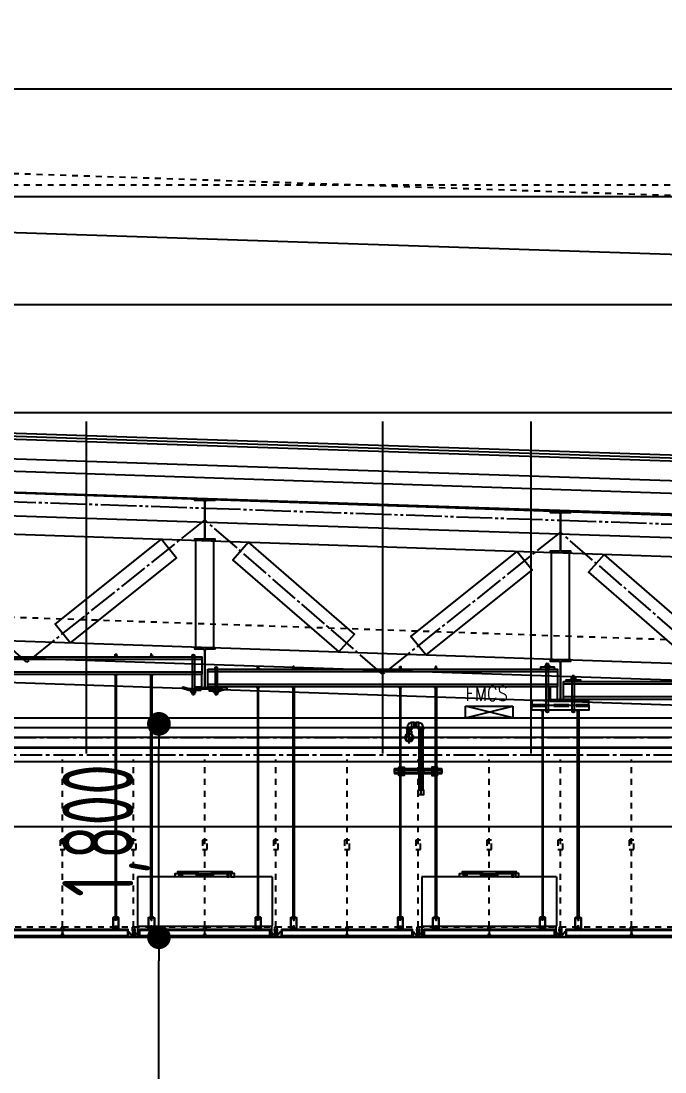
# Model space of a CAD drawing. Header units: millimetres. Extents: x -192235 to 515711, y 45168 to 947868.
# Drawn here: x 179450 to 184882, y 470063 to 478929 of the extents above; entities that cross this region are included whole.
import ezdxf
from ezdxf.enums import TextEntityAlignment as Align

# ---------------------------------------------------------------- set-up
doc = ezdxf.new("R2010")
doc.units = ezdxf.units.MM
doc.header["$LTSCALE"] = 1000
doc.header["$PDMODE"] = 1
for name, pattern in [('CENTER2', [1.125, 0.75, -0.125, 0.125, -0.125]), ('HIDDEN', [0.375, 0.25, -0.125]), ('HIDDEN2', [4.7625, 3.175, -1.5875]), ('TPH12-SEC-@20-1$0$CENTERK0', [0.65, 0.5, -0.05, 0.05, -0.05]), ('TPH12-SEC-@20-1$0$CENTERK5', [6.916, 6.667, -0.083, 0.083, -0.083]), ('TPH12-SEC-@20-1$0$DOTK1', [0.1, 0.05, -0.05]), ('TPH12-SEC-@20-1$0$PHANTOMK1', [1.415, 1, -0.083, 0.083, -0.083, 0.083, -0.083]), ('YCD-Xfa-Sec-24$0$HIDDEN', [0.375, 0.25, -0.125]), ('YCD-Xfa-Sec-24$0$HIDDEN2', [0.1875, 0.125, -0.0625])]:
    doc.linetypes.add(name, pattern=pattern)
for name, color, linetype in [('FS-LINE', 10, 'Continuous'), ('TPH12-SEC-@20-1$0$$FFU', 252, 'TPH12-SEC-@20-1$0$DOTK1'), ('TPH12-SEC-@20-1$0$H-SIN', 252, 'TPH12-SEC-@20-1$0$CENTERK5'), ('TPH12-SEC-@20-1$0$MEJI', 252, 'Continuous'), ('TPH12-SEC-@20-1$0$SIAGE1', 252, 'Continuous'), ('TPH12-SEC-@20-1$0$SIN-M', 252, 'Continuous'), ('TPH12-SEC-@20-1$0$STEEL2', 252, 'Continuous'), ('TPH12-SEC-@20-1$0$STEEL3', 252, 'Continuous'), ('TPH12-SEC-@20-1$0$SUGATA3', 252, 'Continuous'), ('TPH12-SEC-@20-1$0$SUGATAD', 252, 'TPH12-SEC-@20-1$0$DOTK1'), ('YCD-Xfa-Sec-24$0$A-C-Ceil-Hand_3-8', 2, 'Continuous'), ('YCD-Xfa-Sec-24$0$A-C-Ceiling Grid', 15, 'Continuous'), ('YCD-Xfa-Sec-24$0$Ceil-Sup-150', 3, 'Continuous'), ('YCD-Xfa-Sec-24$0$Ceil-Sup-P1001', 3, 'Continuous'), ('YCD-Xfa-Sec-24$0$FFU', 145, 'Continuous'), ('YFM1P-短$0$14P5-CSH-3-402-B$0$SH-TEXT', 4, 'Continuous'), ('YFM1P-短$0$M-FOUN', 252, 'Continuous'), ('YFM1P-短$0$M-HVAC-CMDUCT', 150, 'Continuous')]:
    doc.layers.add(name, color=color, linetype=linetype)
doc.styles.add('TPH12-SEC-@20-1$0$dim-txt', font='isocp.shx', dxfattribs={"width": 0.7, "bigfont": 'chineset.shx'})
doc.styles.add('YFM1P-短$0$14P5-CSH-3-402-B$0$AA-TXT', font='simplex.shx', dxfattribs={"width": 0.8, "bigfont": 'CHINA.shx'})
doc.dimstyles.new('TPH12-SEC-@20-1$0$ARCH-dim-2000', dxfattribs={"dimscale": 2000, "dimtxt": 0.3, "dimasz": 0.1, "dimexe": 0.1, "dimexo": 0.1, "dimgap": 0.05, "dimtad": 1, "dimdec": 0, "dimrnd": 0.1, "dimdsep": 46, "dimlunit": 6, "dimtxsty": 'TPH12-SEC-@20-1$0$dim-txt', "dimblk": 'TPH12-SEC-@20-1$0$_Dot', "dimblk1": 'TPH12-SEC-@20-1$0$_Origin', "dimblk2": 'TPH12-SEC-@20-1$0$_Origin', "dimcen": 2, "dimclrd": 256, "dimclre": 256, "dimclrt": 256, "dimadec": 0, "dimazin": 0, "dimtfac": 1, "dimtdec": 1, "dimtix": 1, "dimtmove": 2, "dimatfit": 3, "dimldrblk": 'TPH12-SEC-@20-1$0$_Origin', "dimfxl": 1, "dimtvp": 1, "dimtolj": 1, "dimarcsym": 0})

# ---------------------------------------------------------------- blocks, each defined once
blk = doc.blocks.new('TPH12-SEC-@20-1$0$_Dot')
at = {"color": 0, "linetype": 'ByBlock', "lineweight": -2}
blk.add_line((-0.5, 0), (-1, 0), dxfattribs=at)
at = {"color": 0, "linetype": 'ByBlock', "const_width": 0.5}
blk.add_lwpolyline([(-0.25, 0, 1), (0.25, 0, 1)], format="xyb", close=True, dxfattribs=at)
blk = doc.blocks.new('*D908')
at = {"layer": 'DEFPOINTS', "color": 0, "transparency": 16777216}
for p in [(180613.4, 471200), (180613.4, 471200), (180613.4, 466700)]:
    blk.add_point(p, dxfattribs=at)
at = {"layer": 'TPH12-SEC-@20-1$0$SIN-M', "lineweight": -2, "transparency": 16777216}
blk.add_line((180613.4, 466900), (180613.4, 471000), dxfattribs=at)
at = {"layer": 'TPH12-SEC-@20-1$0$SIN-M', "lineweight": -2, "transparency": 16777216, "xscale": 200, "yscale": 200, "zscale": 200}
for p, rotation in [((180613.4, 471200), 90), ((180613.4, 466700), 270)]:
    blk.add_blockref('TPH12-SEC-@20-1$0$_Dot', p, dxfattribs=dict(at, rotation=rotation))
at = {"layer": 'TPH12-SEC-@20-1$0$SIN-M', "transparency": 16777216, "insert": (180168.4, 468950), "char_height": 600, "attachment_point": 5, "rotation": 90, "style": 'TPH12-SEC-@20-1$0$dim-txt'}
blk.add_mtext('\\A1;4,500', dxfattribs=at)
blk = doc.blocks.new('TPH12-SEC-@20-1$0$_Origin')
at = {"color": 0, "linetype": 'ByBlock', "lineweight": -2}
blk.add_line((0, 0), (-1, 0), dxfattribs=at)
blk.add_circle((0, 0), 0.5, dxfattribs=at)
blk = doc.blocks.new('*D909')
at = {"layer": 'DEFPOINTS', "color": 0, "transparency": 16777216}
for p in [(180613.4, 473000), (180613.4, 473000), (180613.4, 471200)]:
    blk.add_point(p, dxfattribs=at)
at = {"layer": 'TPH12-SEC-@20-1$0$SIN-M', "lineweight": -2, "transparency": 16777216}
blk.add_line((180613.4, 471400), (180613.4, 472800), dxfattribs=at)
at = {"layer": 'TPH12-SEC-@20-1$0$SIN-M', "lineweight": -2, "transparency": 16777216, "xscale": 200, "yscale": 200, "zscale": 200}
for p, rotation in [((180613.4, 473000), 90), ((180613.4, 471200), 270)]:
    blk.add_blockref('TPH12-SEC-@20-1$0$_Dot', p, dxfattribs=dict(at, rotation=rotation))
at = {"layer": 'TPH12-SEC-@20-1$0$SIN-M', "transparency": 16777216, "insert": (180168.4, 472100), "char_height": 600, "attachment_point": 5, "rotation": 90, "style": 'TPH12-SEC-@20-1$0$dim-txt'}
blk.add_mtext('\\A1;1,800', dxfattribs=at)
blk = doc.blocks.new('YFM1P-短')
at = {"layer": 'YFM1P-短$0$M-FOUN'}
blk.add_line((190000, 473050), (100000, 473050), dxfattribs=at)
at = {"layer": 'YFM1P-短$0$M-FOUN', "color": 4}
for p, q in [((100000, 472885), (190000, 472885)), ((100000, 472130), (190000, 472130))]:
    blk.add_line(p, q, dxfattribs=at)
at = {"layer": 'YFM1P-短$0$M-FOUN', "color": 1}
blk.add_line((190000, 471200), (100000, 471200), dxfattribs=at)
at = {"layer": 'YFM1P-短$0$M-HVAC-CMDUCT'}
for p, q in [((106800, 473150, 0), (106400, 473150, 0)), ((106400, 473150, 0), (106400, 473050, 0)), ((106400, 473050, 0), (106800, 473150, 0)), ((106800, 473050, 0), (106400, 473150, 0)), ((106800, 473050, 0), (106800, 473150, 0)), ((106400, 473050, 0), (106800, 473050, 0))]:
    blk.add_line(p, q, dxfattribs=at)
at = {"layer": 'YFM1P-短$0$14P5-CSH-3-402-B$0$SH-TEXT', "color": 4, "style": 'YFM1P-短$0$14P5-CSH-3-402-B$0$AA-TXT', "text_generation_flag": 2, "width": 0.8}
blk.add_text('FMCS', height=125, dxfattribs=at).set_placement((106621.5, 473255.6, 0), align=Align.MIDDLE_CENTER)
blk = doc.blocks.new('YCD-Xfa-Sec-24$0$Cap-4')
for p, q in [((1.76, 0), (-1.76, 0)), ((-1.9, -1.31), (-1.9, -0.18)), ((-1.9, -1.31), (-1.9, -0.18)), ((1.76, -1.49), (-1.76, -1.49)), ((1.76, -1.49), (-1.76, -1.49)), ((-1.39, -0.05), (-1.75, -0.05)), ((-1.39, -0.05), (-1.75, -0.05)), ((-1.39, -1.44), (-1.75, -1.44)), ((-1.39, -1.44), (-1.75, -1.44)), ((-1.02, -1.31), (-1.02, -0.18)), ((-1.02, -1.31), (-1.02, -0.18)), ((-0.95, -1.49), (-0.95, -3.09)), ((-0.95, -3.09), (-0.82, -3.22)), ((0.82, -3.22), (-0.82, -3.22)), ((0.53, -0.05), (-0.53, -0.05)), ((0.53, -0.05), (-0.53, -0.05)), ((0.53, -1.44), (-0.53, -1.44)), ((0.53, -1.44), (-0.53, -1.44)), ((0.82, -3.22), (0.95, -3.09)), ((0.95, -1.49), (0.95, -3.09)), ((1.02, -1.31), (1.02, -0.18)), ((1.02, -1.31), (1.02, -0.18)), ((1.39, -0.05), (1.75, -0.05)), ((1.39, -0.05), (1.75, -0.05)), ((1.39, -1.44), (1.75, -1.44)), ((1.39, -1.44), (1.75, -1.44)), ((1.9, -1.31), (1.9, -0.18)), ((1.9, -1.31), (1.9, -0.18))]:
    blk.add_line(p, q)
for centre, radius, start, end in [((-1.6, -0.27), 0.316, 120.56811, 163.207), ((-1.6, -0.27), 0.316, 120.56811, 163.207), ((-1.64, -0.33), 0.303, 111.89653, 149.5654), ((-1.64, -0.33), 0.303, 111.89653, 149.5654), ((-1.64, -1.16), 0.303, 210.4346, 248.10347), ((-1.64, -1.16), 0.303, 210.4346, 248.10347), ((-1.6, -1.22), 0.316, 196.793, 239.43189), ((-1.6, -1.22), 0.316, 196.793, 239.43189), ((-1.6, -1.26), 1.23, 61.78852, 80.11234), ((-1.6, -1.26), 1.23, 61.78852, 80.11234), ((-1.6, -0.23), 1.23, 279.88766, 298.21148), ((-1.6, -0.23), 1.23, 279.88766, 298.21148), ((-0.43, -1.46), 1.41, 94.15324, 114.87611), ((-0.43, -1.46), 1.41, 94.15324, 114.87611), ((-0.43, -0.03), 1.41, 245.12389, 265.84676), ((-0.43, -0.03), 1.41, 245.12389, 265.84676), ((0.43, -1.46), 1.41, 65.12389, 85.84676), ((0.43, -1.46), 1.41, 65.12389, 85.84676), ((0.43, -0.03), 1.41, 274.15324, 294.87611), ((0.43, -0.03), 1.41, 274.15324, 294.87611), ((1.6, -1.26), 1.23, 99.88766, 118.21148), ((1.6, -1.26), 1.23, 99.88766, 118.21148), ((1.6, -0.23), 1.23, 241.78852, 260.11234), ((1.6, -0.23), 1.23, 241.78852, 260.11234), ((1.64, -0.33), 0.303, 30.4346, 68.10347), ((1.64, -0.33), 0.303, 30.4346, 68.10347), ((1.64, -1.16), 0.303, 291.89653, 329.5654), ((1.64, -1.16), 0.303, 291.89653, 329.5654), ((1.6, -0.27), 0.316, 16.793, 59.43189), ((1.6, -0.27), 0.316, 16.793, 59.43189), ((1.6, -1.22), 0.316, 300.56811, 343.207), ((1.6, -1.22), 0.316, 300.56811, 343.207)]:
    blk.add_arc(centre, radius, start, end)
blk = doc.blocks.new('YCD-Xfa-Sec-24$0$cg-1')
blk.add_lwpolyline([(0, 68), (0, 0), (1100, 0), (1100, 2.8), (0, 2.8), (0, 15.2), (1100, 15.2), (1100, 55.7), (0, 55.7), (0, 68), (1100, 68), (1100, 0)])
blk = doc.blocks.new('YCD-Xfa-Sec-24$0$Ceil-4T')
for p, q in [((0.45, 5.1), (0, 5.1)), ((0, 5.1), (0, 0)), ((2.2, 0.33), (0, 0.33)), ((0, 0.25), (2.2, 0.25)), ((2.2, 0), (0, 0)), ((0.45, 4.8), (0.45, 5.1)), ((0.45, 4.8), (0.45, 0.33)), ((0.45, 4.8), (1.05, 4.8)), ((0.6, 0.33), (2.2, 0.33)), ((1.05, 4.8), (3, 2.05)), ((3, 2.05), (3.95, 2.05)), ((3.95, 1.55), (3.75, 0.88)), ((3.75, 0.88), (3.95, 0.88)), ((3.75, 0.88), (3.75, 0.25)), ((3.95, 4.8), (3.95, 0.3)), ((3.95, 0.88), (3.95, 1.55)), ((3.95, 0.88), (3.95, 0.45)), ((4.3, 5.1), (4.25, 5.1)), ((5.75, 5.1), (5.7, 5.1)), ((6.05, 4.8), (6.05, 0.3)), ((7, 2.05), (6.05, 2.05)), ((6.05, 1.55), (6.25, 0.88)), ((6.05, 0.88), (6.05, 1.55)), ((6.25, 0.88), (6.05, 0.88)), ((6.05, 0.88), (6.05, 0.45)), ((6.25, 0.88), (6.25, 0.25)), ((8.95, 4.8), (7, 2.05)), ((7.8, 0.33), (10, 0.33)), ((10, 0.25), (7.8, 0.25)), ((10, 0), (7.8, 0)), ((9.55, 4.8), (8.95, 4.8)), ((9.55, 5.1), (10, 5.1)), ((9.55, 4.8), (9.55, 5.1)), ((9.55, 4.8), (9.55, 0.28)), ((10, 5.1), (10, 0))]:
    blk.add_line(p, q)
for points in [[(5.58, 0.1), (5.54, 0.1, -0.414214), (5.5, 0.14), (5.5, 0.58, -0.414214), (5.52, 0.6), (5.82, 0.6, 0.414214), (5.84, 0.62), (5.84, 1.2, 0.414214), (5.74, 1.3), (4.26, 1.3, 0.414214), (4.16, 1.2), (4.16, 0.62, 0.414214), (4.18, 0.6), (4.48, 0.6, -0.414214), (4.5, 0.58), (4.5, 0.14, -0.414214), (4.46, 0.1), (4.42, 0.1, 0.414214), (4.4, 0.08), (4.4, 0.04, -0.414214), (4.36, 0), (2.24, 0, -0.414214), (2.2, 0.04), (2.2, 0.25), (2.2, 0.28, -0.414214), (2.25, 0.33), (2.27, 0.33, -0.414214), (2.32, 0.28), (2.32, 0.27, 0.414214), (2.34, 0.25), (3.87, 0.25, 0.414214), (3.97, 0.35), (3.97, 1.48, -0.414214), (3.99, 1.5), (4.2, 1.5, 0.414214), (4.3, 1.6), (4.3, 5.4, 0.414214), (4.2, 5.5), (3.96, 5.5, -0.414214), (3.94, 5.52), (3.94, 6.76, -0.414214), (3.98, 6.8), (4.46, 6.8, -0.414214), (4.5, 6.76), (4.5, 6.42, -0.414214), (4.48, 6.4), (4.18, 6.4, 0.414214), (4.16, 6.38), (4.16, 5.8, 0.414214), (4.26, 5.7), (5.74, 5.7, 0.414214), (5.84, 5.8), (5.84, 6.38, 0.414214), (5.82, 6.4), (5.52, 6.4, -0.414214), (5.5, 6.42), (5.5, 6.76, -0.414214), (5.54, 6.8), (6.02, 6.8, -0.414214), (6.06, 6.76), (6.06, 5.52, -0.414214), (6.04, 5.5), (5.8, 5.5, 0.414214), (5.7, 5.4), (5.7, 1.6, 0.414214), (5.8, 1.5), (6.01, 1.5, -0.414214), (6.03, 1.48), (6.03, 0.35, 0.414214), (6.13, 0.25), (7.66, 0.25, 0.414214), (7.68, 0.27), (7.68, 0.28, -0.414214), (7.73, 0.33), (7.75, 0.33, -0.414214), (7.8, 0.28), (7.8, 0.25), (7.8, 0.04, -0.414214), (7.76, 0), (5.64, 0, -0.414214), (5.6, 0.04), (5.6, 0.08, 0.414214)], [(4.52, 5.5, 0.414214), (4.42, 5.4), (4.42, 5.2, 0.414214), (4.52, 5.1), (5.48, 5.1, 0.414214), (5.58, 5.2), (5.58, 5.4, 0.414214), (5.48, 5.5)], [(5.58, 3.24, -0.684718), (5.41, 3.17, 0.441058), (4.59, 3.17, -0.684718), (4.42, 3.24), (4.42, 4.38), (4.42, 4.8, -0.414214), (4.52, 4.9), (5.48, 4.9, -0.414214), (5.58, 4.8), (5.58, 4.38)], [(5, 1.5), (5.48, 1.5, 0.414214), (5.58, 1.6), (5.58, 2.36, 0.684718), (5.41, 2.43, -0.441058), (4.59, 2.43, 0.684718), (4.42, 2.36), (4.42, 1.6, 0.414214), (4.52, 1.5)]]:
    blk.add_lwpolyline(points, format="xyb", close=True)
blk.add_circle((5, 2.8), 0.375)
for centre, radius, start, end in [((3.75, 0.45), 0.2, 270, 0), ((4.25, 4.8), 0.3, 90, 180), ((5.75, 4.8), 0.3, 0, 90), ((6.25, 0.45), 0.2, 180, 270)]:
    blk.add_arc(centre, radius, start, end)
for p in [(2.2, 0), (2.2, 0), (2.2, 0), (2.2, 0), (2.2, 0), (2.2, 0), (2.2, 0), (2.2, 0), (2.2, 0), (2.2, 0), (2.2, 0), (2.2, 0), (2.2, 0), (2.2, 0), (2.2, 0), (2.2, 0), (2.2, 0), (3.95, 0.35), (3.97, 0.41), (4.16, 0.64), (4.54, 5.1), (4.56, 4.9), (4.58, 5.1), (5.84, 0.65), (5.85, 0.67), (6.03, 0.41), (6.05, 0.35), (7.8, 0)]:
    blk.add_point(p)
blk = doc.blocks.new('YCD-Xfa-Sec-24$0$FFU-120x120x55')
for p, q in [((-56.8, 50.8), (-56.8, 9)), ((56.8, 50.8), (-56.8, 50.8)), ((56.8, 50.8), (56.8, 9)), ((-56.8, 9), (56.8, 9)), ((-56.5, 0), (-56.5, 9)), ((56.5, 0), (56.5, 9)), ((-56.5, 0), (56.5, 0))]:
    blk.add_line(p, q)
for points in [[(-22.03, 50.8), (-25, 50.8), (-25, 53.5), (-22.03, 53.5), (-22.03, 51.04)], [(-19, 50.8), (-20.35, 50.8), (-20.35, 53.5), (-19, 53.5), (-19, 51.04)], [(19, 50.8), (20.35, 50.8), (20.35, 53.5), (19, 53.5), (19, 50.95)], [(22.03, 50.8), (25, 50.8), (25, 53.5), (22.03, 53.5), (22.03, 50.95)], [(-7, 51.8), (-7, 52.7), (7, 52.7), (7, 51.8)]]:
    blk.add_lwpolyline(points, close=True)
for points in [[(-7, 54.87, 0.414214), (-7.13, 55), (-23, 55), (-23, 53.5), (-7.13, 53.5, 0.414214), (-7, 53.63)], [(6.87, 53.49, 0.396463), (7, 53.63), (7, 54.87, 0.414214), (6.87, 55), (-6.87, 55, 0.414214), (-7, 54.87), (-7, 53.63, 0.396539), (-6.87, 53.49, 0.029282)], [(7.13, 53.5), (23, 53.5), (23, 55), (7.13, 55, 0.414214), (7, 54.87), (7, 53.63, 0.414214)]]:
    blk.add_lwpolyline(points, format="xyb", close=True)
blk = doc.blocks.new('YCD-Xfa-Sec-24$0$Cap-3')
for p, q in [((-8, 2.8), (-11, 2)), ((-11, 2), (-11, 0)), ((-11, 2), (11, 2)), ((-11, 0), (11, 0)), ((-8, 9.2), (-8, 2.8)), ((0, 10), (-6, 10)), ((-4, 9.2), (-4, 2.8)), ((6, 10), (0, 10)), ((4, 2.8), (4, 9.2)), ((8, 9.2), (8, 2.8)), ((8, 2.8), (11, 2)), ((11, 2), (11, 0))]:
    blk.add_line(p, q)
for centre, radius, start, end in [((-6, 7.1), 2.9, 46.39718, 133.60282), ((-6, 4.9), 2.9, 226.39718, 313.60282), ((0, -0.4), 10.4, 67.38014, 112.61986), ((0, 12.4), 10.4, 247.38014, 292.61986), ((6, 7.1), 2.9, 46.39718, 133.60282), ((6, 4.9), 2.9, 226.39718, 313.60282)]:
    blk.add_arc(centre, radius, start, end)
blk = doc.blocks.new('YCD-Xfa-Sec-24')
at = {"layer": 'YCD-Xfa-Sec-24$0$A-C-Ceil-Hand_3-8', "elevation": 0}
for points in [[(529445.2, 403588.3), (529454.8, 403588.3), (529454.8, 403576.3), (529445.2, 403576.3)], [(529754.8, 403588.3), (529745.2, 403588.3), (529745.2, 403576.3), (529754.8, 403576.3)], [(527045.2, 403483.4), (527054.8, 403483.4), (527054.8, 403471.4), (527045.2, 403471.4)], [(527354.8, 403483.4), (527345.2, 403483.4), (527345.2, 403471.4), (527354.8, 403471.4)], [(528245.2, 403483.4), (528254.8, 403483.4), (528254.8, 403471.4), (528245.2, 403471.4)], [(528554.8, 403483.4), (528545.2, 403483.4), (528545.2, 403471.4), (528554.8, 403471.4)], [(529445.2, 401378), (529454.8, 401378), (529454.8, 403406.3), (529445.2, 403406.3)], [(529754.8, 401378), (529745.2, 401378), (529745.2, 403406.3), (529754.8, 403406.3)], [(527045.2, 401378), (527054.8, 401378), (527054.8, 403301.4), (527045.2, 403301.4)], [(527354.8, 401378), (527345.2, 401378), (527345.2, 403301.4), (527354.8, 403301.4)], [(528245.2, 401378), (528254.8, 401378), (528254.8, 403301.4), (528245.2, 403301.4)], [(528554.8, 401378), (528545.2, 401378), (528545.2, 403301.4), (528554.8, 403301.4)], [(525845.2, 401378), (525854.8, 401378), (525854.8, 403105), (525845.2, 403105)], [(526154.8, 401378), (526145.2, 401378), (526145.2, 403105), (526154.8, 403105)], [(525854.8, 401343), (525845.2, 401343), (525845.2, 401355), (525854.8, 401355)], [(525854.8, 401281), (525845.2, 401281), (525845.2, 401293), (525854.8, 401293)], [(526145.2, 401343), (526154.8, 401343), (526154.8, 401355), (526145.2, 401355)], [(526145.2, 401281), (526154.8, 401281), (526154.8, 401293), (526145.2, 401293)], [(527054.8, 401343), (527045.2, 401343), (527045.2, 401355), (527054.8, 401355)], [(527054.8, 401281), (527045.2, 401281), (527045.2, 401293), (527054.8, 401293)], [(527345.2, 401343), (527354.8, 401343), (527354.8, 401355), (527345.2, 401355)], [(527345.2, 401281), (527354.8, 401281), (527354.8, 401293), (527345.2, 401293)], [(528254.8, 401343), (528245.2, 401343), (528245.2, 401355), (528254.8, 401355)], [(528254.8, 401281), (528245.2, 401281), (528245.2, 401293), (528254.8, 401293)], [(528545.2, 401343), (528554.8, 401343), (528554.8, 401355), (528545.2, 401355)], [(528545.2, 401281), (528554.8, 401281), (528554.8, 401293), (528545.2, 401293)], [(529454.8, 401343), (529445.2, 401343), (529445.2, 401355), (529454.8, 401355)], [(529454.8, 401281), (529445.2, 401281), (529445.2, 401293), (529454.8, 401293)], [(529745.2, 401343), (529754.8, 401343), (529754.8, 401355), (529745.2, 401355)], [(529745.2, 401281), (529754.8, 401281), (529754.8, 401293), (529745.2, 401293)]]:
    blk.add_lwpolyline(points, close=True, dxfattribs=at)
for points in [[(525825, 401363), (525825, 401273, 0.414214), (525830, 401268), (525870, 401268, 0.414214), (525875, 401273), (525875, 401363, 0.414214), (525870, 401368), (525830, 401368, 0.414214)], [(525828, 401363), (525828, 401273, 0.414214), (525830, 401271), (525870, 401271, 0.414214), (525872, 401273), (525872, 401363, 0.414214), (525870, 401365), (525830, 401365, 0.414214)], [(526175, 401363), (526175, 401273, -0.414214), (526170, 401268), (526130, 401268, -0.414214), (526125, 401273), (526125, 401363, -0.414214), (526130, 401368), (526170, 401368, -0.414214)], [(526172, 401363), (526172, 401273, -0.414214), (526170, 401271), (526130, 401271, -0.414214), (526128, 401273), (526128, 401363, -0.414214), (526130, 401365), (526170, 401365, -0.414214)], [(527025, 401363), (527025, 401273, 0.414214), (527030, 401268), (527070, 401268, 0.414214), (527075, 401273), (527075, 401363, 0.414214), (527070, 401368), (527030, 401368, 0.414214)], [(527028, 401363), (527028, 401273, 0.414214), (527030, 401271), (527070, 401271, 0.414214), (527072, 401273), (527072, 401363, 0.414214), (527070, 401365), (527030, 401365, 0.414214)], [(527375, 401363), (527375, 401273, -0.414214), (527370, 401268), (527330, 401268, -0.414214), (527325, 401273), (527325, 401363, -0.414214), (527330, 401368), (527370, 401368, -0.414214)], [(527372, 401363), (527372, 401273, -0.414214), (527370, 401271), (527330, 401271, -0.414214), (527328, 401273), (527328, 401363, -0.414214), (527330, 401365), (527370, 401365, -0.414214)], [(528225, 401363), (528225, 401273, 0.414214), (528230, 401268), (528270, 401268, 0.414214), (528275, 401273), (528275, 401363, 0.414214), (528270, 401368), (528230, 401368, 0.414214)], [(528228, 401363), (528228, 401273, 0.414214), (528230, 401271), (528270, 401271, 0.414214), (528272, 401273), (528272, 401363, 0.414214), (528270, 401365), (528230, 401365, 0.414214)], [(528575, 401363), (528575, 401273, -0.414214), (528570, 401268), (528530, 401268, -0.414214), (528525, 401273), (528525, 401363, -0.414214), (528530, 401368), (528570, 401368, -0.414214)], [(528572, 401363), (528572, 401273, -0.414214), (528570, 401271), (528530, 401271, -0.414214), (528528, 401273), (528528, 401363, -0.414214), (528530, 401365), (528570, 401365, -0.414214)], [(529425, 401363), (529425, 401273, 0.414214), (529430, 401268), (529470, 401268, 0.414214), (529475, 401273), (529475, 401363, 0.414214), (529470, 401368), (529430, 401368, 0.414214)], [(529428, 401363), (529428, 401273, 0.414214), (529430, 401271), (529470, 401271, 0.414214), (529472, 401273), (529472, 401363, 0.414214), (529470, 401365), (529430, 401365, 0.414214)], [(529775, 401363), (529775, 401273, -0.414214), (529770, 401268), (529730, 401268, -0.414214), (529725, 401273), (529725, 401363, -0.414214), (529730, 401368), (529770, 401368, -0.414214)], [(529772, 401363), (529772, 401273, -0.414214), (529770, 401271), (529730, 401271, -0.414214), (529728, 401273), (529728, 401363, -0.414214), (529730, 401365), (529770, 401365, -0.414214)]]:
    blk.add_lwpolyline(points, format="xyb", close=True, dxfattribs=at)
at = {"layer": 'YCD-Xfa-Sec-24$0$Ceil-Sup-150'}
for p, q in [((529087, 403575.9), (529087, 403296.4)), ((529106.1, 403575.9), (529106.1, 403296.4)), ((526099.5, 403105.5), (526099.5, 403461.4)), ((526118.6, 403105.5), (526118.6, 403461.4)), ((528894, 403471), (528894, 403294.4)), ((528913, 403471), (528913, 403294.4)), ((525881.5, 403105.5), (525881.5, 403356.6)), ((525900.5, 403105.5), (525900.5, 403356.6))]:
    blk.add_line(p, q, dxfattribs=at)
for points in [[(531975, 403566.3), (529025, 403566.3), (529025, 403416.3), (531975, 403416.3)], [(531975, 403546.3), (529025, 403546.3), (529025, 403436.3), (531975, 403436.3)], [(528975, 403461.4), (526025, 403461.4), (526025, 403311.4), (528975, 403311.4)], [(528975, 403441.4), (526025, 403441.4), (526025, 403331.4), (528975, 403331.4)], [(526169, 403461.4), (526049, 403461.4), (526049, 403477.4), (526169, 403477.4)], [(529025, 403416.3), (529087, 403416.3), (529087, 403311.4), (529025, 403311.4)], [(525975, 403356.6), (523025, 403356.6), (523025, 403206.6), (525975, 403206.6)], [(525975, 403336.6), (523025, 403336.6), (523025, 403226.6), (525975, 403226.6)], [(525831, 403356.6), (525951, 403356.6), (525951, 403372.6), (525831, 403372.6)], [(526087, 403206.6), (526025, 403206.6), (526025, 403311.4), (526087, 403311.4)]]:
    blk.add_lwpolyline(points, close=True, dxfattribs=at)
for points in [[(528877.4, 403278.4, -0.072199), (528864.3, 403280.3), (528811.4, 403296), (528816, 403311.4), (528868.8, 403295.7, 0.072199), (528877.4, 403294.4), (528963.5, 403294.4), (528963.5, 403278.4)], [(529122.6, 403280.4, 0.072199), (529135.7, 403282.3), (529188.6, 403298), (529184, 403313.4), (529131.2, 403297.7, -0.072199), (529122.6, 403296.4), (529036.5, 403296.4), (529036.5, 403280.4)]]:
    blk.add_lwpolyline(points, format="xyb", close=True, dxfattribs=at)
for centre, start, end in [((529096.5, 403575.9), 0, 180), ((528903.5, 403471), 0, 180), ((525891, 403105.5), 180, 0), ((526109, 403105.5), 180, 0)]:
    blk.add_arc(centre, 9.53, start, end, dxfattribs=at)
at = {"layer": 'YCD-Xfa-Sec-24$0$Ceil-Sup-150', "linetype": 'YCD-Xfa-Sec-24$0$HIDDEN', "ltscale": 0.01}
for centre, start, end in [((529096.5, 403575.9), 180, 0), ((528903.5, 403471), 180, 0), ((525891, 403105.5), 0, 180), ((526109, 403105.5), 0, 180)]:
    blk.add_arc(centre, 9.53, start, end, dxfattribs=at)
at = {"layer": 'YCD-Xfa-Sec-24$0$Ceil-Sup-P1001', "linetype": 'YCD-Xfa-Sec-24$0$HIDDEN2'}
for p, q in [((526241.4, 403163.4), (525758.6, 403163.4)), ((526241.4, 403149.1), (525758.6, 403149.1))]:
    blk.add_line(p, q, dxfattribs=at)
at = {"layer": 'YCD-Xfa-Sec-24$0$Ceil-Sup-P1001'}
for points in [[(526241.4, 403156.3), (525758.6, 403156.3), (525758.6, 403197.6), (526241.4, 403197.6)], [(526241.4, 403156.3), (525758.6, 403156.3), (525758.6, 403115), (526241.4, 403115)]]:
    blk.add_lwpolyline(points, close=True, dxfattribs=at)
at = {"layer": 'YCD-Xfa-Sec-24$0$A-C-Ceil-Hand_3-8'}
for p in [(529450, 403566.3), (527050, 403461.4), (528250, 403461.4), (525850, 401368, 0), (527050, 401368, 0), (528250, 401368, 0), (529450, 401368, 0), (525850, 401271, 0), (527050, 401271, 0), (528250, 401271, 0), (529450, 401271, 0)]:
    blk.add_blockref('YCD-Xfa-Sec-24$0$Cap-3', p, dxfattribs=at)
at = {"layer": 'YCD-Xfa-Sec-24$0$A-C-Ceil-Hand_3-8', "xscale": -1}
for p in [(529750, 403566.3), (527350, 403461.4), (528550, 403461.4), (526150, 401368, 0), (527350, 401368, 0), (528550, 401368, 0), (529750, 401368, 0), (526150, 401271, 0), (527350, 401271, 0), (528550, 401271, 0), (529750, 401271, 0)]:
    blk.add_blockref('YCD-Xfa-Sec-24$0$Cap-3', p, dxfattribs=at)
at = {"layer": 'YCD-Xfa-Sec-24$0$A-C-Ceil-Hand_3-8', "rotation": 180}
for p in [(529450, 403416.3), (527050, 403311.4), (528250, 403311.4), (525850, 403115), (525850, 401365, 0), (527050, 401365, 0), (528250, 401365, 0), (529450, 401365, 0)]:
    blk.add_blockref('YCD-Xfa-Sec-24$0$Cap-3', p, dxfattribs=at)
at = {"layer": 'YCD-Xfa-Sec-24$0$A-C-Ceil-Hand_3-8', "xscale": -1, "rotation": 180}
for p in [(529750, 403416.3), (527350, 403311.4), (528550, 403311.4), (526150, 403115), (526150, 401365, 0), (527350, 401365, 0), (528550, 401365, 0), (529750, 401365, 0)]:
    blk.add_blockref('YCD-Xfa-Sec-24$0$Cap-3', p, dxfattribs=at)
at = {"layer": 'YCD-Xfa-Sec-24$0$A-C-Ceiling Grid', "xscale": -1}
for p in [(525950, 401200, 0), (527150, 401200, 0), (528350, 401200, 0), (529550, 401200, 0), (530750, 401200, 0)]:
    blk.add_blockref('YCD-Xfa-Sec-24$0$cg-1', p, dxfattribs=at)
at = {"layer": 'YCD-Xfa-Sec-24$0$A-C-Ceiling Grid', "xscale": -10, "yscale": 10, "zscale": 10}
for p in [(526050, 401200, 0), (527250, 401200, 0), (528450, 401200, 0), (529650, 401200, 0)]:
    blk.add_blockref('YCD-Xfa-Sec-24$0$Ceil-4T', p, dxfattribs=at)
at = {"layer": 'YCD-Xfa-Sec-24$0$Ceil-Sup-150', "yscale": 10, "zscale": 10, "rotation": 180}
for p, xscale in [((526109, 403477.4), -10), ((525891, 403372.6), 10)]:
    blk.add_blockref('YCD-Xfa-Sec-24$0$Cap-4', p, dxfattribs=dict(at, xscale=xscale))
at = {"layer": 'YCD-Xfa-Sec-24$0$Ceil-Sup-150', "yscale": 10, "zscale": 10}
for p, xscale in [((528903.5, 403278.4), -10), ((529096.5, 403280.4), 10)]:
    blk.add_blockref('YCD-Xfa-Sec-24$0$Cap-4', p, dxfattribs=dict(at, xscale=xscale))
at = {"layer": 'YCD-Xfa-Sec-24$0$FFU', "xscale": -10, "yscale": 10, "zscale": 10}
for p in [(526599.6, 401202.5, 0), (528999.6, 401202.5, 0)]:
    blk.add_blockref('YCD-Xfa-Sec-24$0$FFU-120x120x55', p, dxfattribs=at)
blk = doc.blocks.new('FS-90-25A')
at = {"layer": 'FS-LINE'}
for points in [[(2.15, -1.6), (-2.15, -1.6), (-2.15, 0), (2.15, 0)], [(-2.21, -1.66), (-2.21, -5.96), (-3.81, -5.96), (-3.81, -1.66)]]:
    blk.add_lwpolyline(points, close=True, dxfattribs=at)
for radius in [0.54, 3.88]:
    blk.add_arc((-2.21, -1.6), radius, 270, 0, dxfattribs=at)
blk = doc.blocks.new('L30-SP-TD-50x25-rd48.41375')
at = {"layer": 'FS-LINE'}
h = blk.add_hatch(dxfattribs=at)
h.set_pattern_fill('ANSI31', color=1, scale=1.5, style=0)
h.set_pattern_definition([(45, (-11264.6674, 12496.2735), (-3.367596, 3.367596), [])])
edge = h.paths.add_edge_path()
edge.add_arc((-7687.5, 18898.41), 3.02, 90, 270)
edge.add_arc((-7687.5, 18896.91), 1.51, 270, 450)
edge.add_arc((-7687.5, 18899.92), 1.51, 90, 270, ccw=False)
for p, q in [((-7689.17, 18903.54), (-7689.17, 18905.54)), ((-7685.83, 18903.54), (-7685.83, 18905.54)), ((-7683.69, 18911.02), (-7681.31, 18911.02)), ((-7683.69, 18907.68), (-7681.31, 18907.68)), ((-7679.17, 18854.25), (-7679.17, 18905.54)), ((-7675.83, 18854.25), (-7675.83, 18905.54)), ((-7689.17, 18901.94), (-7689.47, 18901.3)), ((-7685.83, 18901.94), (-7685.53, 18901.3)), ((-7695, 18873.56), (-7695, 18866.56)), ((-7678.35, 18869.5), (-7678.35, 18870.63)), ((-7677.9, 18870.81), (-7678.3, 18870.81)), ((-7678.3, 18870.44), (-7677.9, 18870.44)), ((-7678.3, 18869.69), (-7677.9, 18869.69)), ((-7677.9, 18869.31), (-7678.3, 18869.31)), ((-7677.9, 18870.81), (-7677.85, 18870.91)), ((-7677.9, 18869.31), (-7677.85, 18869.21)), ((-7677.85, 18869.21), (-7677.85, 18870.91)), ((-7677.85, 18870.91), (-7677.75, 18870.91)), ((-7677.75, 18869.21), (-7677.85, 18869.21)), ((-7677.75, 18870.91), (-7677.75, 18869.21)), ((-7677.25, 18869.21), (-7677.25, 18870.91)), ((-7677.25, 18870.91), (-7677.15, 18870.91)), ((-7677.15, 18869.21), (-7677.25, 18869.21)), ((-7677.15, 18870.91), (-7677.15, 18869.21)), ((-7677.1, 18870.81), (-7677.15, 18870.91)), ((-7677.1, 18869.31), (-7677.15, 18869.21)), ((-7677.1, 18870.81), (-7676.7, 18870.81)), ((-7676.7, 18870.44), (-7677.1, 18870.44)), ((-7676.7, 18869.69), (-7677.1, 18869.69)), ((-7677.1, 18869.31), (-7676.7, 18869.31)), ((-7676.65, 18870.63), (-7676.65, 18869.5)), ((-7665, 18873.56), (-7665, 18866.56))]:
    blk.add_line(p, q, dxfattribs=at)
at = {"layer": 'FS-LINE', "color": 1, "linetype": 'CENTER2', "ltscale": 0.01}
blk.add_line((-7687.5, 18903.43), (-7687.5, 18905.54), dxfattribs=at)
at = {"layer": 'FS-LINE', "color": 1, "linetype": 'CENTER2', "ltscale": 0.05}
for p, q in [((-7687.5, 18893.4), (-7687.5, 18903.43)), ((-7692.52, 18898.41), (-7682.48, 18898.41))]:
    blk.add_line(p, q, dxfattribs=at)
at = {"layer": 'FS-LINE', "color": 1, "linetype": 'CENTER2', "ltscale": 0.1}
for p, q in [((-7683.69, 18909.35), (-7681.31, 18909.35)), ((-7677.5, 18850), (-7677.5, 18905.54))]:
    blk.add_line(p, q, dxfattribs=at)
at = {"layer": 'FS-LINE'}
for points in [[(-7689.65, 18901.94), (-7685.35, 18901.94), (-7685.35, 18903.54), (-7689.65, 18903.54)], [(-7677.75, 18871.61), (-7679.42, 18871.61), (-7679.42, 18868.51), (-7677.75, 18868.51)], [(-7677.75, 18871.61), (-7677.5, 18871.61), (-7677.5, 18868.51), (-7677.75, 18868.51)], [(-7677.5, 18871.61), (-7677.25, 18871.61), (-7677.25, 18868.51), (-7677.5, 18868.51)], [(-7677.25, 18871.61), (-7675.58, 18871.61), (-7675.58, 18868.51), (-7677.25, 18868.51)], [(-7679.65, 18850), (-7679.65, 18854.25), (-7675.35, 18854.25), (-7675.35, 18850)]]:
    blk.add_lwpolyline(points, close=True, dxfattribs=at)
for points in [[(-7687.5, 18901.43, 1), (-7687.5, 18898.41, -1), (-7687.5, 18895.4, -1)], [(-7692.7, 18872.46), (-7692.7, 18867.66, -1), (-7693.3, 18867.66), (-7693.3, 18872.46, -1)], [(-7667.3, 18872.46), (-7667.3, 18867.66, 1), (-7666.7, 18867.66), (-7666.7, 18872.46, 1)]]:
    blk.add_lwpolyline(points, format="xyb", close=True, dxfattribs=at)
for points in [[(-7700, 18868.95), (-7700, 18868), (-7660, 18868), (-7660, 18872.13), (-7700, 18872.13), (-7700, 18871.18), (-7660, 18871.18), (-7660, 18868.95), (-7700, 18868.95), (-7700, 18872.13)], [(-7694.15, 18873.56), (-7695.95, 18873.56), (-7695.95, 18866.56), (-7694.15, 18866.56), (-7694.15, 18873.56), (-7691.65, 18873.56), (-7691.65, 18866.56), (-7696.25, 18866.56), (-7696.25, 18873.56), (-7695.95, 18873.56)], [(-7678.35, 18870.46), (-7679.25, 18870.46), (-7679.35, 18870.36), (-7679.35, 18869.77), (-7679.25, 18869.67), (-7678.35, 18869.67)], [(-7665.85, 18873.56), (-7664.05, 18873.56), (-7664.05, 18866.56), (-7665.85, 18866.56), (-7665.85, 18873.56), (-7668.35, 18873.56), (-7668.35, 18866.56), (-7663.75, 18866.56), (-7663.75, 18873.56), (-7664.05, 18873.56)]]:
    blk.add_lwpolyline(points, dxfattribs=at)
for points in [[(-7692.65, 18872.13), (-7692.65, 18872.64, 1), (-7693.35, 18872.64), (-7693.35, 18872.13)], [(-7692.65, 18868), (-7692.65, 18867.49, -1), (-7693.35, 18867.49), (-7693.35, 18868)], [(-7667.35, 18872.13), (-7667.35, 18872.64, -1), (-7666.65, 18872.64), (-7666.65, 18872.13)], [(-7667.35, 18868), (-7667.35, 18867.49, 1), (-7666.65, 18867.49), (-7666.65, 18868)]]:
    blk.add_lwpolyline(points, format="xyb", dxfattribs=at)
at = {"layer": 'FS-LINE', "linetype": 'HIDDEN', "ltscale": 0.01}
for points in [[(-7679.17, 18871.61), (-7679.42, 18871.61), (-7679.42, 18868.51), (-7679.17, 18868.51)], [(-7675.83, 18871.61), (-7675.58, 18871.61), (-7675.58, 18868.51), (-7675.83, 18868.51)]]:
    blk.add_lwpolyline(points, close=True, dxfattribs=at)
at = {"layer": 'FS-LINE'}
for radius in [3.5, 3.02]:
    blk.add_circle((-7687.5, 18898.41), radius, dxfattribs=at)
at = {"layer": 'FS-LINE', "linetype": 'HIDDEN2', "ltscale": 0.01}
for centre in [(-7693, 18872.46), (-7693, 18867.66), (-7667, 18872.46), (-7667, 18867.66)]:
    blk.add_circle(centre, 0.3, dxfattribs=at)
at = {"layer": 'FS-LINE'}
for centre, radius, start, end in [((-7677.97, 18870.63), 0.377, 150.13717, 209.86283), ((-7676.92, 18870.06), 1.43, 164.81071, 195.18929), ((-7677.97, 18869.5), 0.377, 150.13717, 209.86283), ((-7678.23, 18870.63), 0.377, 330.13717, 29.86283), ((-7679.28, 18870.06), 1.43, 344.81071, 15.18929), ((-7678.23, 18869.5), 0.377, 330.13717, 29.86283), ((-7676.77, 18870.63), 0.377, 150.13717, 209.86283), ((-7675.72, 18870.06), 1.43, 164.81071, 195.18929), ((-7676.77, 18869.5), 0.377, 150.13717, 209.86283), ((-7677.03, 18870.63), 0.377, 330.13717, 29.86283), ((-7678.08, 18870.06), 1.43, 344.81071, 15.18929), ((-7677.03, 18869.5), 0.377, 330.13717, 29.86283)]:
    blk.add_arc(centre, radius, start, end, dxfattribs=at)
for p, rotation in [((-7687.5, 18905.54), 180), ((-7681.31, 18909.35), 90)]:
    blk.add_blockref('FS-90-25A', p, dxfattribs=dict(at, rotation=rotation))
blk = doc.blocks.new('SP-L30-25')
at = {"layer": 'FS-LINE'}
for p, q in [((159702.4, 472968.3), (187750, 472968.3)), ((187750, 472800), (159702.4, 472800))]:
    blk.add_line(p, q, dxfattribs=at)
at = {"layer": 'FS-LINE', "color": 1, "linetype": 'CENTER2', "ltscale": 0.25}
blk.add_line((159702.4, 472884.1), (187645.9, 472884.1), dxfattribs=at)
at = {"layer": 'FS-LINE', "xscale": 10, "yscale": 10, "zscale": 10}
blk.add_blockref('L30-SP-TD-50x25-rd48.41375', (259600, 283900), dxfattribs=at)
blk = doc.blocks.new('HP-L30-25')
at = {"layer": 'FS-LINE'}
for p, q in [((187300, 472794.3), (160000, 472794.3)), ((187300, 472680), (160000, 472680))]:
    blk.add_line(p, q, dxfattribs=at)
at = {"layer": 'FS-LINE', "color": 1, "linetype": 'CENTER2', "ltscale": 0.25}
blk.add_line((187222.8, 472737.1), (159618.6, 472737.1), dxfattribs=at)
blk = doc.blocks.new('TPH12-SEC-@20-1')
at = {"layer": 'DEFPOINTS'}
for p, q in [((192650, 476701.7), (145000, 478290)), ((190000, 474600), (145000, 476100)), ((190000, 474400), (145000, 475900)), ((180000, 475550), (180000, 472750)), ((182500, 475550), (182500, 472750)), ((183750, 475550), (183750, 472750)), ((190000, 473200), (145000, 474700))]:
    blk.add_line(p, q, dxfattribs=at)
at = {"layer": 'TPH12-SEC-@20-1$0$$FFU'}
for p, q in [((160356.8, 474550.1), (189656.8, 473550.1)), ((179800, 471285), (179800, 472700)), ((180400, 471285), (180400, 472700)), ((181000, 471285), (181000, 472700)), ((181600, 471285), (181600, 472700)), ((182200, 471285), (182200, 472700)), ((182800, 471285), (182800, 472700)), ((183400, 471285), (183400, 472700)), ((184000, 471285), (184000, 472700)), ((184600, 471285), (184600, 472700)), ((189650, 471285), (100350, 471285)), ((189650, 471200), (100350, 471200))]:
    blk.add_line(p, q, dxfattribs=at)
for points in [[(179820, 471940), (179820, 472020), (179820, 472020), (179780, 472020), (179780, 471940)], [(180420, 471940), (180420, 472020), (180420, 472020), (180380, 472020), (180380, 471940)], [(181020, 471940), (181020, 472020), (181020, 472020), (180980, 472020), (180980, 471940)], [(181620, 471940), (181620, 472020), (181620, 472020), (181580, 472020), (181580, 471940)], [(182220, 471940), (182220, 472020), (182220, 472020), (182180, 472020), (182180, 471940)], [(182820, 471940), (182820, 472020), (182820, 472020), (182780, 472020), (182780, 471940)], [(183420, 471940), (183420, 472020), (183420, 472020), (183380, 472020), (183380, 471940)], [(184020, 471940), (184020, 472020), (184020, 472020), (183980, 472020), (183980, 471940)], [(184620, 471940), (184620, 472020), (184620, 472020), (184580, 472020), (184580, 471940)], [(179789, 471203), (179767.5, 471203), (179767.5, 471200), (179832.5, 471200), (179832.5, 471203), (179811, 471203), (179811, 471222), (179801.5, 471222), (179801.5, 471263), (179811, 471263), (179811, 471285), (179789, 471285), (179789, 471263), (179798.5, 471263), (179798.5, 471222), (179789, 471222)], [(180389, 471203), (180367.5, 471203), (180367.5, 471200), (180432.5, 471200), (180432.5, 471203), (180411, 471203), (180411, 471222), (180401.5, 471222), (180401.5, 471263), (180411, 471263), (180411, 471285), (180389, 471285), (180389, 471263), (180398.5, 471263), (180398.5, 471222), (180389, 471222)], [(180989, 471203), (180967.5, 471203), (180967.5, 471200), (181032.5, 471200), (181032.5, 471203), (181011, 471203), (181011, 471222), (181001.5, 471222), (181001.5, 471263), (181011, 471263), (181011, 471285), (180989, 471285), (180989, 471263), (180998.5, 471263), (180998.5, 471222), (180989, 471222)], [(181589, 471203), (181567.5, 471203), (181567.5, 471200), (181632.5, 471200), (181632.5, 471203), (181611, 471203), (181611, 471222), (181601.5, 471222), (181601.5, 471263), (181611, 471263), (181611, 471285), (181589, 471285), (181589, 471263), (181598.5, 471263), (181598.5, 471222), (181589, 471222)], [(182189, 471203), (182167.5, 471203), (182167.5, 471200), (182232.5, 471200), (182232.5, 471203), (182211, 471203), (182211, 471222), (182201.5, 471222), (182201.5, 471263), (182211, 471263), (182211, 471285), (182189, 471285), (182189, 471263), (182198.5, 471263), (182198.5, 471222), (182189, 471222)], [(182789, 471203), (182767.5, 471203), (182767.5, 471200), (182832.5, 471200), (182832.5, 471203), (182811, 471203), (182811, 471222), (182801.5, 471222), (182801.5, 471263), (182811, 471263), (182811, 471285), (182789, 471285), (182789, 471263), (182798.5, 471263), (182798.5, 471222), (182789, 471222)], [(183389, 471203), (183367.5, 471203), (183367.5, 471200), (183432.5, 471200), (183432.5, 471203), (183411, 471203), (183411, 471222), (183401.5, 471222), (183401.5, 471263), (183411, 471263), (183411, 471285), (183389, 471285), (183389, 471263), (183398.5, 471263), (183398.5, 471222), (183389, 471222)], [(183989, 471203), (183967.5, 471203), (183967.5, 471200), (184032.5, 471200), (184032.5, 471203), (184011, 471203), (184011, 471222), (184001.5, 471222), (184001.5, 471263), (184011, 471263), (184011, 471285), (183989, 471285), (183989, 471263), (183998.5, 471263), (183998.5, 471222), (183989, 471222)], [(184589, 471203), (184567.5, 471203), (184567.5, 471200), (184632.5, 471200), (184632.5, 471203), (184611, 471203), (184611, 471222), (184601.5, 471222), (184601.5, 471263), (184611, 471263), (184611, 471285), (184589, 471285), (184589, 471263), (184598.5, 471263), (184598.5, 471222), (184589, 471222)]]:
    blk.add_lwpolyline(points, close=True, dxfattribs=at)
at = {"layer": 'TPH12-SEC-@20-1$0$H-SIN'}
blk.add_line((84160.9, 471200), (201769.6, 471200), dxfattribs=at)
at = {"layer": 'TPH12-SEC-@20-1$0$MEJI'}
for p, q in [((193850, 478355), (98300, 478355)), ((193850, 477445), (98300, 477445)), ((193850, 476535), (146950, 476535)), ((193850, 475625), (174250, 475625))]:
    blk.add_line(p, q, dxfattribs=at)
at = {"layer": 'TPH12-SEC-@20-1$0$SIAGE1'}
for p, q in [((145000, 476382.9), (190650, 474861.2)), ((145000, 476277.8), (190461.5, 474762.4))]:
    blk.add_line(p, q, dxfattribs=at)
at = {"layer": 'TPH12-SEC-@20-1$0$STEEL2'}
for points in [[(181087, 474895.2), (180913, 474895.2), (180913, 474886.2), (180984, 474886.2, -0.414214), (180997, 474873.2), (180997, 474571.2, -0.414214), (180984, 474558.2), (180913, 474558.2), (180913, 474549.2), (181087, 474549.2), (181087, 474558.2), (181016, 474558.2, -0.414214), (181003, 474571.2), (181003, 474873.2, -0.414214), (181016, 474886.2), (181087, 474886.2)], [(184087, 474792.8), (183913, 474792.8), (183913, 474783.8), (183984, 474783.8, -0.414214), (183997, 474770.8), (183997, 474468.8, -0.414214), (183984, 474455.8), (183913, 474455.8), (183913, 474446.8), (184087, 474446.8), (184087, 474455.8), (184016, 474455.8, -0.414214), (184003, 474468.8), (184003, 474770.8, -0.414214), (184016, 474783.8), (184087, 474783.8)], [(181087, 473641.2), (180913, 473641.2), (180913, 473632.2), (180984, 473632.2, -0.414214), (180997, 473619.2), (180997, 473317.2, -0.414214), (180984, 473304.2), (180913, 473304.2), (180913, 473295.2), (181087, 473295.2), (181087, 473304.2), (181016, 473304.2, -0.414214), (181003, 473317.2), (181003, 473619.2, -0.414214), (181016, 473632.2), (181087, 473632.2)], [(184087, 473538.8), (183913, 473538.8), (183913, 473529.8), (183984, 473529.8, -0.414214), (183997, 473516.8), (183997, 473214.8, -0.414214), (183984, 473201.8), (183913, 473201.8), (183913, 473192.8), (184087, 473192.8), (184087, 473201.8), (184016, 473201.8, -0.414214), (184003, 473214.8), (184003, 473516.8, -0.414214), (184016, 473529.8), (184087, 473529.8)]]:
    blk.add_lwpolyline(points, format="xyb", close=True, dxfattribs=at)
at = {"layer": 'TPH12-SEC-@20-1$0$STEEL3'}
for p, q in [((160350, 475600), (189650, 474600)), ((160350, 475249.8), (189650, 474249.8)), ((160350, 474350.2), (189650, 473350.2)), ((160350, 474000), (189650, 473000))]:
    blk.add_line(p, q, dxfattribs=at)
at = {"layer": 'TPH12-SEC-@20-1$0$STEEL3', "linetype": 'TPH12-SEC-@20-1$0$PHANTOMK1', "ltscale": 0.3}
for p, q in [((178003, 474922.5), (180997, 474820.3)), ((181003, 474820.1), (183997, 474717.9)), ((184003, 474717.7), (186997, 474615.5))]:
    blk.add_line(p, q, dxfattribs=at)
at = {"layer": 'TPH12-SEC-@20-1$0$STEEL3', "linetype": 'TPH12-SEC-@20-1$0$CENTERK0', "ltscale": 0.5}
for p, q in [((179500, 473521.5), (178000, 474822.5)), ((181000, 474720.1), (179500, 473521.5)), ((182500, 473419.1), (181000, 474720.1)), ((184000, 474617.7), (182500, 473419.1)), ((185500, 473316.7), (184000, 474617.7))]:
    blk.add_line(p, q, dxfattribs=at)
at = {"layer": 'TPH12-SEC-@20-1$0$STEEL3'}
for points in [[(179863.8, 473684.2), (179738.9, 473840.4), (180636.2, 474557.4), (180761.1, 474401.2)], [(181075, 473641.2), (180925, 473641.2), (180925, 474549.2), (181075, 474549.2)], [(182131, 473606.8), (182262, 473757.9), (181369, 474532.4), (181238, 474381.3)], [(182863.8, 473581.8), (182738.9, 473738.1), (183636.2, 474455), (183761.1, 474298.8)], [(184075, 473538.8), (183925, 473538.8), (183925, 474446.8), (184075, 474446.8)], [(185131, 473504.4), (185262, 473655.5), (184369, 474430), (184238, 474278.9)]]:
    blk.add_lwpolyline(points, close=True, dxfattribs=at)
at = {"layer": 'TPH12-SEC-@20-1$0$SUGATA3'}
for p, q in [((145000, 476600), (190650, 475078.3)), ((145000, 476575), (190650, 475053.3)), ((145000, 476550), (190650, 475028.3))]:
    blk.add_line(p, q, dxfattribs=at)
at = {"layer": 'TPH12-SEC-@20-1$0$SUGATAD'}
for p, q in [((145000, 478790), (192800, 477196.7)), ((191725, 477545), (98275, 477545)), ((191725, 477445), (98275, 477445))]:
    blk.add_line(p, q, dxfattribs=at)
at = {"layer": 'TPH12-SEC-@20-1$0$SIN-M'}
for p1, p2, picture, middle in [((180613.4, 471200), (180613.4, 473000), '*D909', (180168.4, 472100)), ((180613.4, 466700), (180613.4, 471200), '*D908', (180168.4, 468950))]:
    dim = blk.add_aligned_dim(p1=p1, p2=p2, distance=0, dimstyle='TPH12-SEC-@20-1$0$ARCH-dim-2000', dxfattribs=at)
    dim.commit()
    dim.dimension.update_dxf_attribs({"geometry": picture, "text_midpoint": middle})

msp = doc.modelspace()

# ---------------------------------------------------------------- hatches: boundary and pattern name
at = {"true_color": 0xffffff}
h = msp.add_hatch(dxfattribs=at)
h.set_pattern_fill('ANSI31', scale=0.1)
edge = h.paths.add_edge_path()
edge.add_line((100000, 482700), (189649.99998, 482700))
edge.add_line((100000, 483000), (189649.99998, 483000))
edge.add_line((118433.49298, 471281.03175), (116868.88374, 471281.03175))
h.paths.add_polyline_path([(106717.73794, 482746.34146), (106937.07128, 482746.34146), (106937.07128, 482956.34146), (106717.73794, 482956.34146)], flags=25)
h.paths.add_polyline_path([(116851.27788, 482746.34146), (117070.61122, 482746.34146), (117070.61122, 482956.34146), (116851.27788, 482956.34146)], flags=25)
h.paths.add_polyline_path([(126310.22085, 482746.34146), (126529.55419, 482746.34146), (126529.55419, 482956.34146), (126310.22085, 482956.34146)], flags=25)
h.paths.add_polyline_path([(137161.91916, 482746.34146), (137381.2525, 482746.34146), (137381.2525, 482956.34146), (137161.91916, 482956.34146)], flags=25)
h.paths.add_polyline_path([(147414.49447, 482746.34146), (147633.82781, 482746.34146), (147633.82781, 482956.34146), (147414.49447, 482956.34146)], flags=25)
h.paths.add_polyline_path([(157005.85385, 482746.34146), (157225.18718, 482746.34146), (157225.18718, 482956.34146), (157005.85385, 482956.34146)], flags=25)
h.paths.add_polyline_path([(181423.90981, 482746.34146), (181643.24315, 482746.34146), (181643.24315, 482956.34146), (181423.90981, 482956.34146)], flags=25)
h.paths.add_polyline_path([(168993.12099, 482746.34146), (169212.45433, 482746.34146), (169212.45433, 482956.34146), (168993.12099, 482956.34146)], flags=25)

# ---------------------------------------------------------------- next in the draw order: block references
msp.add_blockref('TPH12-SEC-@20-1', (0, 0))

# ---------------------------------------------------------------- next in the draw order: block references
at = {"xscale": -1}
for name, p in [('YFM1P-短', (290000, 0)), ('YCD-Xfa-Sec-24', (710000, 70000))]:
    msp.add_blockref(name, p, dxfattribs=at)
at = {"layer": 'FS-LINE'}
for name in ['SP-L30-25', 'HP-L30-25']:
    msp.add_blockref(name, (0, 0), dxfattribs=at)

doc.saveas('drawing.dxf')
